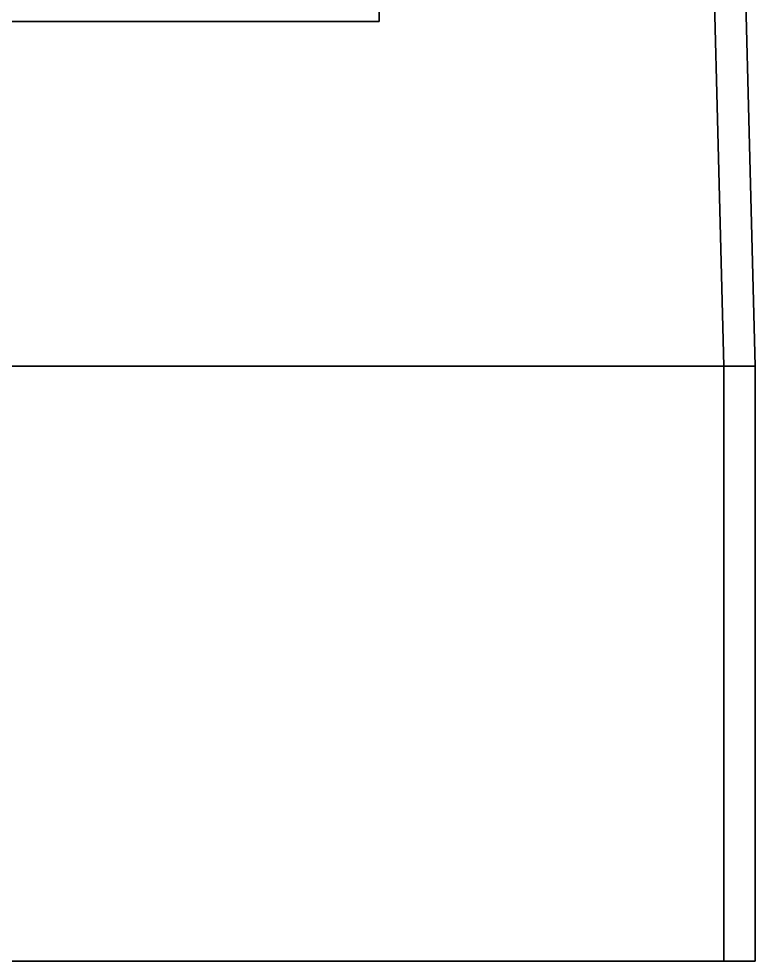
# Model space of a CAD drawing. Extents: x -0.6 to 1.08, y -1.05 to 0.75.
# Drawn here: x 0.61 to 1.08, y -0.86 to -0.258 of the extents above; entities that cross this region are included whole.
import ezdxf

# ---------------------------------------------------------------- set-up
doc = ezdxf.new("R2010")
doc.units = 0
doc.layers.add('TURRET', color=2, linetype='CONTINUOUS')

msp = doc.modelspace()

# ---------------------------------------------------------------- linework, layer by layer
at = {"layer": 'TURRET'}
for points in [[(0.36, 0.13, 0.47), (0.36, -0.26, 0.47), (0.84, -0.26, 0.47), (0.84, 0.13, 0.47)], [(0.84, -0.26, 0.47), (0.84, -0.26, 0.18), (0.84, 0.13, 0.18), (0.84, 0.13, 0.47)], [(0.12, -0.09, -0.4), (0.12, -0.48, -0.4), (1.06, -0.48, -0.4), (1.05, -0.09, -0.4)], [(1.05, -0.09, -0.4), (1.06, -0.48, -0.4), (1.06, -0.48, 1.08), (1.05, -0.09, 1.08)], [(1.05, -0.09, 1.08), (1.06, -0.48, 1.08), (1.08, -0.48, 1.08), (1.07, -0.09, 1.08)], [(1.08, -0.48, 1.08), (1.08, -0.48, -0.43), (1.07, -0.09, -0.43), (1.07, -0.09, 1.08)], [(0.36, -0.26, 0.47), (0.36, -0.26, 0.18), (0.84, -0.26, 0.18), (0.84, -0.26, 0.47)], [(0.12, -0.48, -0.4), (0.12, -0.86, -0.4), (1.06, -0.86, -0.4), (1.06, -0.48, -0.4)], [(1.06, -0.48, -0.4), (1.06, -0.86, -0.4), (1.06, -0.86, 1.08), (1.06, -0.48, 1.08)], [(1.06, -0.48, 1.08), (1.06, -0.86, 1.08), (1.08, -0.86, 1.08), (1.08, -0.48, 1.08)], [(1.08, -0.86, 1.08), (1.08, -0.86, -0.43), (1.08, -0.48, -0.43), (1.08, -0.48, 1.08)], [(0.12, -0.86, -0.4), (0.12, -0.86, -0.43), (1.08, -0.86, -0.43), (1.06, -0.86, -0.4)], [(1.06, -0.86, 1.08), (1.06, -0.86, -0.4), (1.08, -0.86, -0.43), (1.08, -0.86, 1.08)]]:
    msp.add_3dface(points, dxfattribs=at)

doc.saveas('drawing.dxf')
